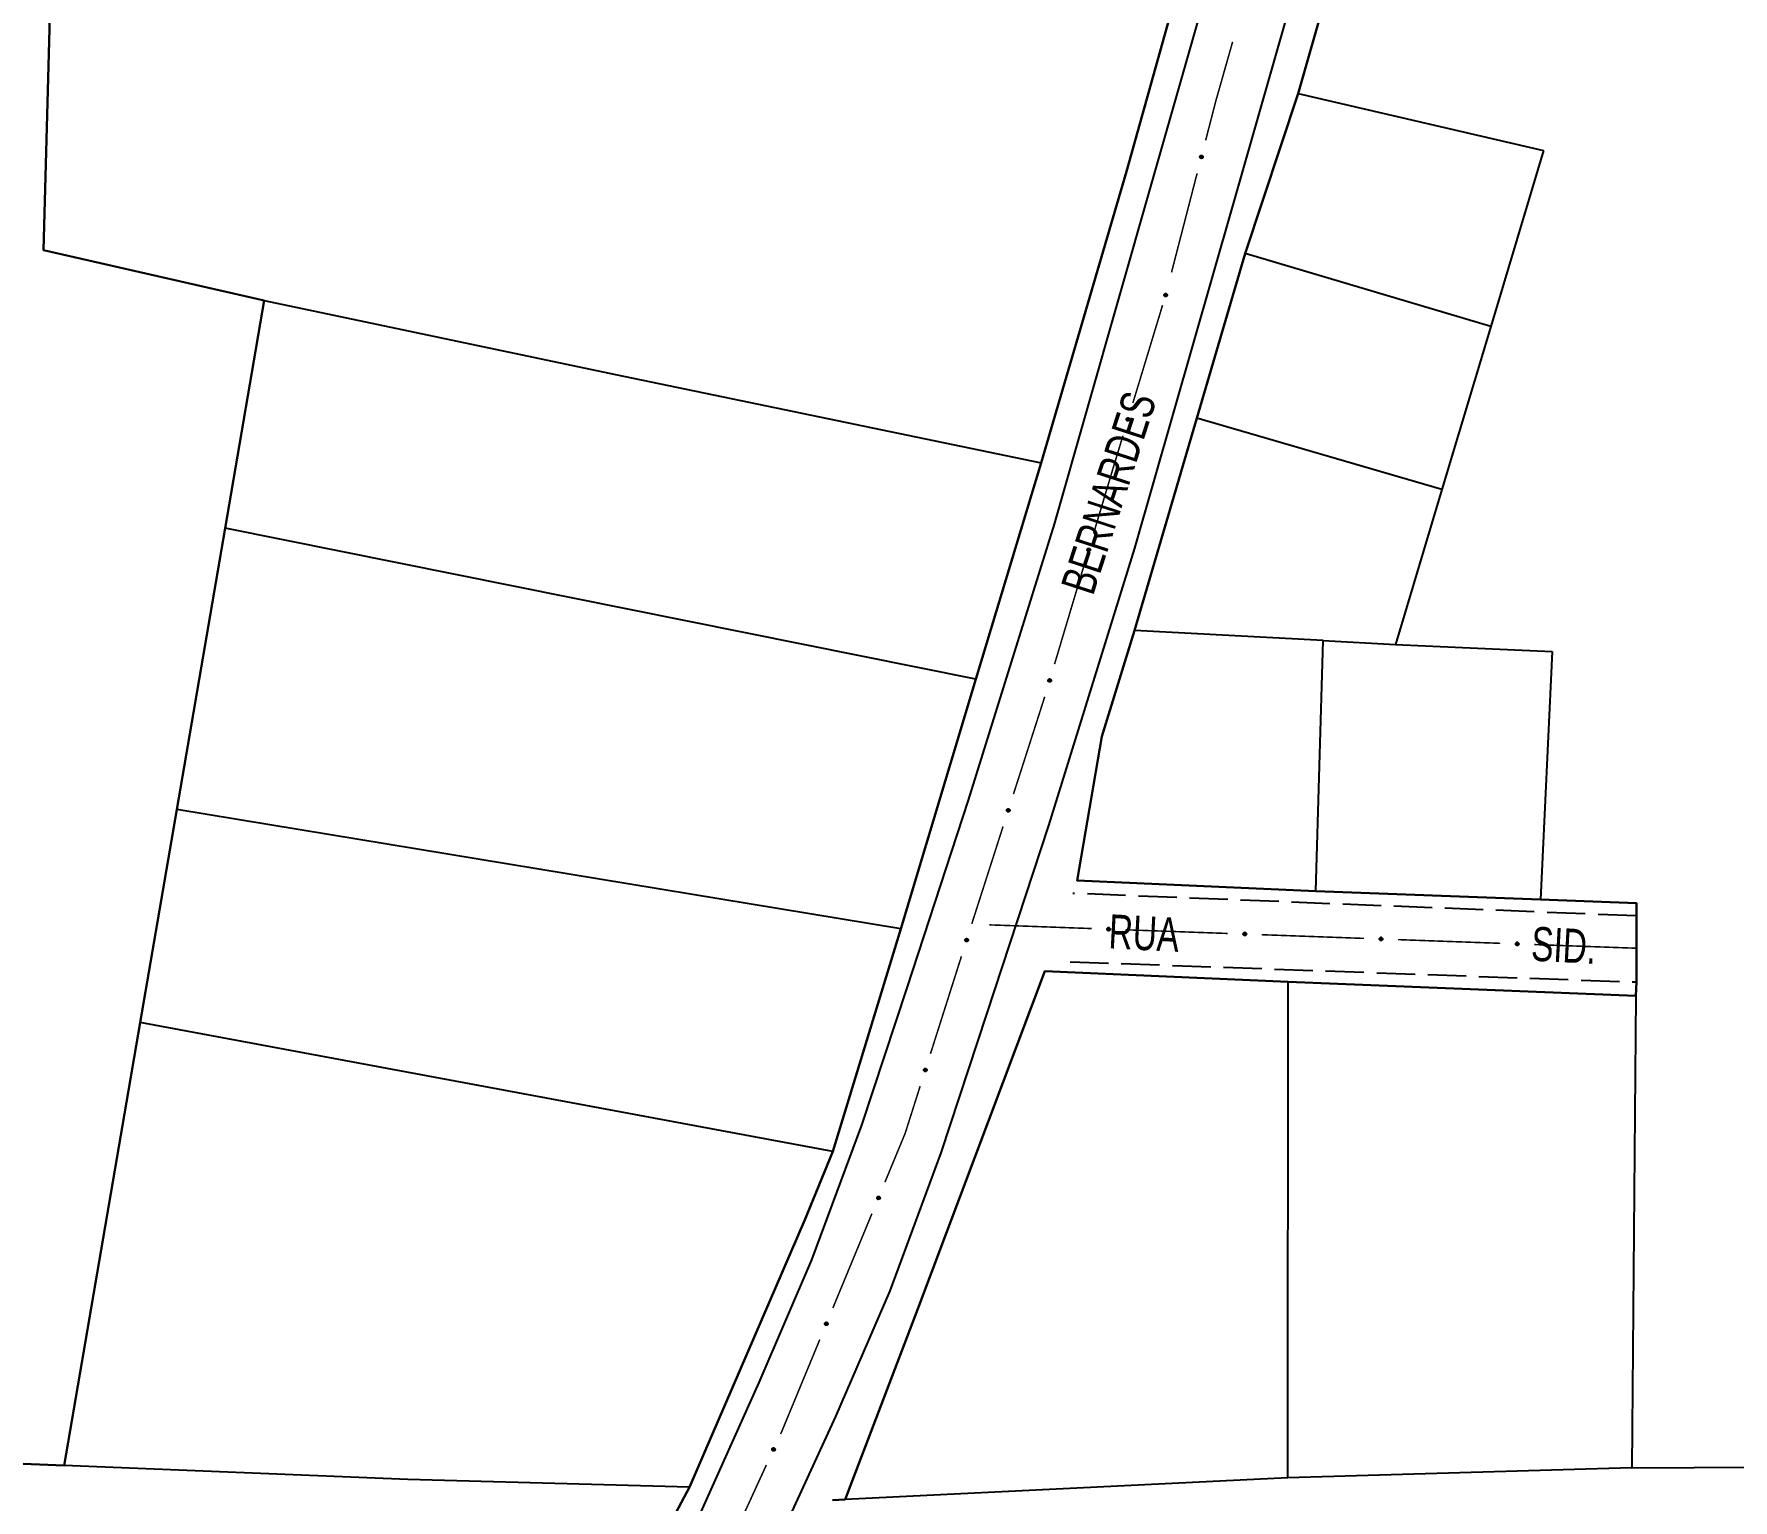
# Model space of a CAD drawing. Extents: x 200604 to 201918, y 4843538 to 4845237.
# Drawn here: x 200825.1 to 201024.6, y 4844223.9 to 4844396 of the extents above; entities that cross this region are included whole.
import ezdxf

# ---------------------------------------------------------------- set-up
doc = ezdxf.new("R2010")
doc.units = 0
doc.header["$LTSCALE"] = 1.5
doc.header["$MEASUREMENT"] = 0
doc.linetypes.add('TRACO_11', pattern=[8, 3, -1, 3, -1])
for name, color, linetype in [('CD_MALHA_LOTES', 7, 'CONTINUOUS'), ('RU-QUADRA', 210, 'CONTINUOUS'), ('SV-EIXO-ROD-ESTR', 7, 'CONTINUOUS'), ('SV-EIXO-RUA-PAV', 20, 'CONTINUOUS'), ('SV-ROD-ESTADUAIS', 20, 'CONTINUOUS'), ('SV-RUA-PAVIM', 7, 'CONTINUOUS'), ('SV-TXT-ROD-EST', 7, 'CONTINUOUS'), ('SV-TXT-RUA-PAV', 7, 'CONTINUOUS')]:
    doc.layers.add(name, color=color, linetype=linetype)
doc.styles.add('ARIAL', font='ARIAL.SHX')

msp = doc.modelspace()

# ---------------------------------------------------------------- linework, layer by layer
at = {"layer": 'CD_MALHA_LOTES', "linetype": 'Continuous', "flags": 128}
for points in [[(200928.25, 4844641.12), (200965.93, 4844504.84), (200968.93, 4844486.81), (200970.29, 4844473.27), (200970.29, 4844459.06), (200970.29, 4844448.9), (200968.93, 4844439.43), (200966.23, 4844425.89), (200953.37, 4844379.86), (200943.34, 4844345.65)], [(200973.52, 4844389), (200982.98, 4844422.17), (200985.54, 4844433.95), (200986.56, 4844450.86), (200988.1, 4844461.62), (200988.19, 4844469.75), (200988.1, 4844472.89), (200986.56, 4844484.16), (200985.54, 4844491.33), (200982.79, 4844503.7), (200982.47, 4844504.84), (200966.55, 4844561.021025)], [(200826.23, 4844370.61), (200829.86, 4844504.84)], [(200967.29, 4844370.21), (200973.52, 4844389)], [(200973.52, 4844389), (201002.31, 4844382.3)], [(201002.31, 4844382.3), (200996.12, 4844361.66)], [(200852.15, 4844364.7), (200826.23, 4844370.61)], [(200961.62, 4844350.91), (200967.29, 4844370.21)], [(200996.12, 4844361.66), (200967.29, 4844370.21)], [(200847.56, 4844337.99), (200852.15, 4844364.7)], [(200852.15, 4844364.7), (200893.39, 4844356.02), (200943.34, 4844345.65)], [(200996.12, 4844361.66), (200990.38, 4844342.51)], [(200954.31, 4844325.98), (200961.62, 4844350.91)], [(200990.38, 4844342.51), (200961.62, 4844350.91)], [(200943.34, 4844345.65), (200935.68, 4844320.24)], [(200990.38, 4844342.51), (200984.93, 4844324.32)], [(200841.9, 4844304.97), (200847.56, 4844337.99)], [(200935.68, 4844320.24), (200847.56, 4844337.99)], [(200947.56, 4844296.64), (200950.46, 4844313.54), (200954.31, 4844325.98)], [(200976.46, 4844324.78), (200954.31, 4844325.98)], [(200975.61, 4844295.38), (200976.46, 4844324.78)], [(200976.46, 4844324.78), (200984.93, 4844324.32)], [(200984.93, 4844324.32), (201003.35, 4844323.51)], [(201003.35, 4844323.51), (201001.96, 4844294.39)], [(200935.68, 4844320.24), (200926.86, 4844290.96)], [(200837.6, 4844279.94), (200841.9, 4844304.97)], [(200926.86, 4844290.96), (200841.9, 4844304.97)], [(200975.61, 4844295.38), (200947.56, 4844296.64)], [(201001.96, 4844294.39), (200975.61, 4844295.38)], [(201013.14, 4844283.09), (201013.22, 4844284.71), (201013.22, 4844292.46), (201013.25, 4844293.98), (201001.96, 4844294.39)], [(200926.86, 4844290.96), (200918.88, 4844264.82)], [(200928.88, 4844246.33), (200943.77, 4844285.99)], [(200943.77, 4844285.99), (200972.36, 4844284.71)], [(200972.3, 4844226.49), (200972.36, 4844284.71)], [(200972.36, 4844284.71), (201013.14, 4844283.09)], [(201013.14, 4844283.09), (201012.67, 4844227.69)], [(200828.68, 4844227.95), (200837.6, 4844279.94)], [(200918.88, 4844264.82), (200837.6, 4844279.94)], [(200918.88, 4844264.82), (200915.62, 4844256.8), (200902.06, 4844225.42)], [(200920.36, 4844223.94), (200928.88, 4844246.33)], [(200746.5, 4844231.29), (200828.68, 4844227.95)], [(200902.06, 4844225.42), (200869, 4844226.3), (200828.68, 4844227.95)], [(201012.67, 4844227.69), (200972.3, 4844226.49)], [(201012.67, 4844227.69), (201159.23, 4844228.47)], [(200902.06, 4844225.42), (200885.12, 4844193.6), (200869.05, 4844160.66), (200856.19, 4844130.12), (200844.13, 4844101.99), (200837.7, 4844081.9), (200834.49, 4844062.61), (200832.08, 4844031.27), (200828.86, 4843986.27), (200829.57, 4843959.88)], [(200972.3, 4844226.49), (200920.36, 4844223.94)], [(200918.84, 4844223.87), (200920.36, 4844223.94)]]:
    msp.add_lwpolyline(points, dxfattribs=at)
at = {"layer": 'RU-QUADRA', "linetype": 'Continuous'}
msp.add_lwpolyline([(200784.63, 4844838.76), (200785.75, 4844819.49), (200792.39, 4844709.92), (200796.1, 4844648.8), (200798.72, 4844602.1), (200800.14, 4844581.72), (200831.97, 4844582.77), (200829.86, 4844504.84), (200826.23, 4844370.61), (200852.15, 4844364.7), (200847.56, 4844337.99), (200841.9, 4844304.97), (200837.6, 4844279.94), (200828.68, 4844227.95), (200746.5, 4844231.29), (200746.62, 4844224.61), (200749.66, 4844211.96)], dxfattribs=at)
at = {"layer": 'RU-QUADRA', "linetype": 'Continuous', "flags": 128}
for points in [[(200829.57, 4843959.88), (200828.86, 4843986.27), (200832.08, 4844031.27), (200834.49, 4844062.61), (200837.7, 4844081.9), (200844.13, 4844101.99), (200856.19, 4844130.12), (200869.05, 4844160.66), (200885.12, 4844193.6), (200902.06, 4844225.42), (200915.62, 4844256.8), (200918.88, 4844264.82), (200926.86, 4844290.96), (200935.68, 4844320.24), (200943.34, 4844345.65), (200953.37, 4844379.86), (200966.23, 4844425.89), (200968.93, 4844439.43), (200970.29, 4844448.9), (200970.29, 4844459.06), (200970.29, 4844473.27), (200968.93, 4844486.81), (200965.93, 4844504.84), (200928.25, 4844641.12)], [(200982.98, 4844422.17), (200973.52, 4844389), (200967.29, 4844370.21), (200961.62, 4844350.91), (200954.31, 4844325.98), (200950.46, 4844313.54), (200947.56, 4844296.64), (200975.61, 4844295.38), (201001.96, 4844294.39), (201013.25, 4844293.98), (201013.22, 4844292.46), (201013.22, 4844284.71), (201013.14, 4844283.09), (200972.36, 4844284.71), (200943.77, 4844285.99), (200928.88, 4844246.33), (200920.36, 4844223.94), (200918.84, 4844223.87)]]:
    msp.add_lwpolyline(points, dxfattribs=at)
at = {"layer": 'SV-EIXO-ROD-ESTR', "const_width": 0.18}
for points in [[(200965.825026, 4844395.073833), (200963.91253, 4844388.34016)], [(200963.91253, 4844388.34016), (200963.85, 4844388.12)], [(200963.85, 4844388.12), (200962.655652, 4844383.500775)], [(200961.654341, 4844379.62813), (200958.650406, 4844368.010197)], [(200957.599244, 4844364.151557), (200954.11365, 4844352.668934)], [(200952.951785, 4844348.841393), (200952.080387, 4844345.970737)], [(200951.81, 4844345.08), (200949.499599, 4844337.348707)], [(200952.080387, 4844345.970737), (200951.81, 4844345.08)], [(200948.354295, 4844333.516178), (200944.918383, 4844322.018591)], [(200943.768508, 4844318.187479), (200940.097898, 4844306.762654)], [(200938.874362, 4844302.954379), (200935.203752, 4844291.529554)], [(200933.990837, 4844287.717884), (200930.354137, 4844276.28222)], [(200929.141903, 4844272.470332), (200927.626611, 4844267.705472)], [(200927.38, 4844266.93), (200925.014046, 4844261.214052)], [(200927.626611, 4844267.705472), (200927.38, 4844266.93)], [(200923.484234, 4844257.518152), (200918.894797, 4844246.430453)], [(200917.364984, 4844242.734554), (200913.158, 4844232.57083)], [(200912.93, 4844232.02), (200912.761686, 4844231.652899)], [(200913.158, 4844232.57083), (200912.93, 4844232.02)], [(200911.094582, 4844228.016862), (200906.093271, 4844217.108751)]]:
    msp.add_lwpolyline(points, dxfattribs=at)
at = {"layer": 'SV-EIXO-ROD-ESTR'}
for points in [[(200962.29754, 4844381.676002), (200962.322959, 4844381.634219), (200962.336262, 4844381.59311), (200962.337489, 4844381.555629), (200962.329937, 4844381.522226), (200962.318362, 4844381.488923), (200962.299284, 4844381.457922), (200962.270488, 4844381.428204), (200962.228752, 4844381.402411), (200962.185744, 4844381.391551), (200962.149063, 4844381.388383), (200962.113779, 4844381.394252), (200962.081615, 4844381.406039), (200962.050068, 4844381.426921), (200962.020237, 4844381.456397), (200961.995316, 4844381.498991), (200961.982551, 4844381.539383), (200961.982317, 4844381.575667), (200961.988442, 4844381.611102), (200962.000667, 4844381.644959), (200962.019569, 4844381.675283), (200962.049301, 4844381.705265), (200962.091668, 4844381.729305), (200962.131808, 4844381.742496), (200962.168079, 4844381.74324), (200962.20283, 4844381.736425), (200962.236373, 4844381.725221), (200962.268335, 4844381.707341), (200962.29754, 4844381.676002)], [(200958.107069, 4844365.445511), (200958.130725, 4844365.402704), (200958.142302, 4844365.361077), (200958.141966, 4844365.323578), (200958.133028, 4844365.290518), (200958.120075, 4844365.257727), (200958.099721, 4844365.227548), (200958.069711, 4844365.199056), (200958.026937, 4844365.175025), (200957.983514, 4844365.165967), (200957.946732, 4844365.16433), (200957.911724, 4844365.171665), (200957.880079, 4844365.184783), (200957.84943, 4844365.206961), (200957.820854, 4844365.237655), (200957.79773, 4844365.281252), (200957.786659, 4844365.32214), (200957.787937, 4844365.358402), (200957.795534, 4844365.393551), (200957.80916, 4844365.42687), (200957.82931, 4844365.456379), (200957.860266, 4844365.485096), (200957.903598, 4844365.507349), (200957.944253, 4844365.518856), (200957.980524, 4844365.518087), (200958.01496, 4844365.509829), (200958.048007, 4844365.497237), (200958.079196, 4844365.47804), (200958.107069, 4844365.445511)], [(200953.679786, 4844350.860674), (200953.703442, 4844350.817867), (200953.71502, 4844350.77624), (200953.714683, 4844350.738741), (200953.705745, 4844350.705682), (200953.692792, 4844350.67289), (200953.672438, 4844350.642711), (200953.642429, 4844350.614219), (200953.599654, 4844350.590188), (200953.556231, 4844350.58113), (200953.51945, 4844350.579494), (200953.484441, 4844350.586829), (200953.452797, 4844350.599946), (200953.422147, 4844350.622125), (200953.393571, 4844350.652818), (200953.370447, 4844350.696415), (200953.359377, 4844350.737303), (200953.360655, 4844350.773565), (200953.368252, 4844350.808714), (200953.381877, 4844350.842033), (200953.402027, 4844350.871542), (200953.432983, 4844350.900259), (200953.476315, 4844350.922512), (200953.516971, 4844350.934019), (200953.553241, 4844350.93325), (200953.587677, 4844350.924992), (200953.620724, 4844350.9124), (200953.651913, 4844350.893203), (200953.679786, 4844350.860674)], [(200949.073558, 4844335.538589), (200949.097399, 4844335.495885), (200949.109156, 4844335.454307), (200949.108982, 4844335.416807), (200949.100187, 4844335.38371), (200949.087376, 4844335.350863), (200949.067153, 4844335.320596), (200949.037266, 4844335.291975), (200948.994596, 4844335.267759), (200948.951213, 4844335.258513), (200948.914439, 4844335.256717), (200948.879399, 4844335.263901), (200948.847698, 4844335.276881), (200948.816953, 4844335.298927), (200948.788244, 4844335.329497), (200948.764932, 4844335.372993), (200948.753685, 4844335.413834), (200948.754806, 4844335.450101), (200948.762251, 4844335.485282), (200948.775732, 4844335.51866), (200948.795755, 4844335.548256), (200948.826586, 4844335.577106), (200948.869822, 4844335.599546), (200948.910427, 4844335.611229), (200948.9467, 4844335.610617), (200948.981171, 4844335.602508), (200949.014273, 4844335.590059), (200949.045544, 4844335.570997), (200949.073558, 4844335.538589)], [(200944.492342, 4844320.208473), (200944.516183, 4844320.165768), (200944.527941, 4844320.124191), (200944.527766, 4844320.086691), (200944.518971, 4844320.053594), (200944.50616, 4844320.020747), (200944.485937, 4844319.99048), (200944.456051, 4844319.961859), (200944.41338, 4844319.937642), (200944.369997, 4844319.928397), (200944.333223, 4844319.926601), (200944.298183, 4844319.933785), (200944.266482, 4844319.946765), (200944.235737, 4844319.968811), (200944.207028, 4844319.999381), (200944.183716, 4844320.042877), (200944.172469, 4844320.083717), (200944.17359, 4844320.119985), (200944.181035, 4844320.155166), (200944.194517, 4844320.188543), (200944.214539, 4844320.21814), (200944.24537, 4844320.24699), (200944.288606, 4844320.26943), (200944.329211, 4844320.281113), (200944.365484, 4844320.280501), (200944.399956, 4844320.272391), (200944.433057, 4844320.259942), (200944.464328, 4844320.24088), (200944.492342, 4844320.208473)], [(200939.634884, 4844304.961639), (200939.657845, 4844304.918455), (200939.668749, 4844304.876646), (200939.667807, 4844304.839157), (200939.658336, 4844304.806247), (200939.644855, 4844304.773669), (200939.624016, 4844304.743823), (200939.59355, 4844304.715819), (200939.550393, 4844304.692482), (200939.506829, 4844304.684127), (200939.470027, 4844304.683084), (200939.435141, 4844304.690984), (200939.403713, 4844304.704611), (200939.373426, 4844304.727282), (200939.345349, 4844304.758433), (200939.322932, 4844304.802397), (200939.312523, 4844304.843459), (200939.314387, 4844304.879696), (200939.322551, 4844304.914717), (200939.336713, 4844304.947812), (200939.357337, 4844304.976992), (200939.388752, 4844305.005204), (200939.432438, 4844305.026755), (200939.473274, 4844305.037604), (200939.509527, 4844305.036249), (200939.543825, 4844305.027436), (200939.576665, 4844305.014311), (200939.60754, 4844304.994613), (200939.634884, 4844304.961639)], [(200934.745401, 4844289.727391), (200934.768491, 4844289.684276), (200934.779518, 4844289.642499), (200934.778687, 4844289.605008), (200934.769314, 4844289.572069), (200934.75593, 4844289.539452), (200934.73518, 4844289.509544), (200934.704797, 4844289.48145), (200934.66171, 4844289.457985), (200934.618171, 4844289.4495), (200934.581371, 4844289.448349), (200934.546462, 4844289.456145), (200934.514994, 4844289.469678), (200934.484639, 4844289.492259), (200934.45647, 4844289.523327), (200934.433923, 4844289.567225), (200934.423393, 4844289.608255), (200934.425149, 4844289.644498), (200934.433209, 4844289.679543), (200934.447272, 4844289.712679), (200934.46781, 4844289.74192), (200934.499142, 4844289.770226), (200934.542763, 4844289.791906), (200934.583567, 4844289.802876), (200934.619824, 4844289.801629), (200934.654148, 4844289.792917), (200934.687027, 4844289.779891), (200934.717959, 4844289.760284), (200934.745401, 4844289.727391)], [(200929.896467, 4844274.479839), (200929.919556, 4844274.436724), (200929.930584, 4844274.394947), (200929.929753, 4844274.357456), (200929.92038, 4844274.324517), (200929.906996, 4844274.2919), (200929.886246, 4844274.261992), (200929.855863, 4844274.233898), (200929.812775, 4844274.210433), (200929.769237, 4844274.201949), (200929.732437, 4844274.200797), (200929.697528, 4844274.208593), (200929.666059, 4844274.222126), (200929.635705, 4844274.244707), (200929.607536, 4844274.275775), (200929.584989, 4844274.319673), (200929.574459, 4844274.360704), (200929.576215, 4844274.396946), (200929.584275, 4844274.431991), (200929.598338, 4844274.465128), (200929.618876, 4844274.494369), (200929.650208, 4844274.522674), (200929.693829, 4844274.544354), (200929.734633, 4844274.555324), (200929.77089, 4844274.554077), (200929.805214, 4844274.545366), (200929.838092, 4844274.532339), (200929.869025, 4844274.512732), (200929.896467, 4844274.479839)], [(200924.405803, 4844259.456759), (200924.425169, 4844259.411848), (200924.432629, 4844259.369289), (200924.428635, 4844259.332002), (200924.416514, 4844259.299973), (200924.400422, 4844259.268602), (200924.377221, 4844259.240553), (200924.344574, 4844259.215125), (200924.299659, 4844259.195382), (200924.255559, 4844259.190605), (200924.218794, 4844259.192565), (200924.184668, 4844259.203282), (200924.154455, 4844259.219424), (200924.126116, 4844259.244488), (200924.100671, 4844259.277824), (200924.081912, 4844259.323468), (200924.074884, 4844259.365242), (200924.079694, 4844259.401206), (200924.090685, 4844259.435446), (200924.107496, 4844259.467276), (200924.13043, 4844259.494679), (200924.16404, 4844259.520237), (200924.209337, 4844259.538156), (200924.250921, 4844259.545641), (200924.286944, 4844259.541337), (200924.320409, 4844259.529757), (200924.35207, 4844259.514001), (200924.381237, 4844259.491852), (200924.405803, 4844259.456759)], [(200918.286553, 4844244.67316), (200918.305919, 4844244.628249), (200918.31338, 4844244.58569), (200918.309385, 4844244.548403), (200918.297264, 4844244.516374), (200918.281173, 4844244.485003), (200918.257972, 4844244.456954), (200918.225325, 4844244.431527), (200918.180409, 4844244.411784), (200918.13631, 4844244.407007), (200918.099544, 4844244.408967), (200918.065418, 4844244.419683), (200918.035205, 4844244.435826), (200918.006866, 4844244.460889), (200917.981421, 4844244.494225), (200917.962662, 4844244.53987), (200917.955634, 4844244.581644), (200917.960445, 4844244.617608), (200917.971435, 4844244.651848), (200917.988247, 4844244.683678), (200918.011181, 4844244.71108), (200918.044791, 4844244.736639), (200918.090087, 4844244.754557), (200918.131672, 4844244.762042), (200918.167694, 4844244.757738), (200918.20116, 4844244.746159), (200918.232821, 4844244.730402), (200918.261987, 4844244.708253), (200918.286553, 4844244.67316)], [(200912.088081, 4844229.919608), (200912.105752, 4844229.874004), (200912.111614, 4844229.831195), (200912.106226, 4844229.794084), (200912.092915, 4844229.762531), (200912.07566, 4844229.731785), (200912.051425, 4844229.704624), (200912.017849, 4844229.680437), (200911.972226, 4844229.662389), (200911.927979, 4844229.659266), (200911.891312, 4844229.662601), (200911.857612, 4844229.674588), (200911.828024, 4844229.69185), (200911.800643, 4844229.717957), (200911.776464, 4844229.752222), (200911.759427, 4844229.798537), (200911.753968, 4844229.840544), (200911.760121, 4844229.876304), (200911.772386, 4844229.910108), (200911.790378, 4844229.941286), (200911.814321, 4844229.967811), (200911.848864, 4844229.992093), (200911.8948, 4844230.008303), (200911.936635, 4844230.014226), (200911.972471, 4844230.008577), (200912.00548, 4844229.995753), (200912.036529, 4844229.978822), (200912.064846, 4844229.955597), (200912.088081, 4844229.919608)]]:
    msp.add_lwpolyline(points, close=True, dxfattribs=at)
for points in [[(200962.000667, 4844381.644959), (200961.982551, 4844381.539383)], [(200962.009647, 4844381.65576), (200961.990066, 4844381.525521)], [(200962.019569, 4844381.675283), (200961.995316, 4844381.498991)], [(200962.03536, 4844381.684347), (200962.009269, 4844381.485321)], [(200962.049301, 4844381.705265), (200962.020237, 4844381.456397)], [(200962.071005, 4844381.713184), (200962.03542, 4844381.444734)], [(200962.091668, 4844381.729305), (200962.050068, 4844381.426921)], [(200962.110225, 4844381.73405), (200962.06601, 4844381.421321)], [(200962.131808, 4844381.742496), (200962.081615, 4844381.406039)], [(200962.14833, 4844381.739701), (200962.097967, 4844381.403193)], [(200962.168079, 4844381.74324), (200962.113779, 4844381.394252)], [(200962.184386, 4844381.737425), (200962.129331, 4844381.393674)], [(200962.20283, 4844381.736425), (200962.149063, 4844381.388383)], [(200962.219714, 4844381.726882), (200962.170375, 4844381.394337)], [(200962.236373, 4844381.725221), (200962.185744, 4844381.391551)], [(200962.251033, 4844381.711737), (200962.208822, 4844381.401309)], [(200962.268335, 4844381.707341), (200962.228752, 4844381.402411)], [(200962.280986, 4844381.691308), (200962.248681, 4844381.419191)], [(200962.29754, 4844381.676002), (200962.270488, 4844381.428204)], [(200962.310461, 4844381.65268), (200962.286329, 4844381.450329)], [(200962.322959, 4844381.634219), (200962.299284, 4844381.457922)], [(200962.330644, 4844381.610817), (200962.310084, 4844381.48224)], [(200962.336262, 4844381.59311), (200962.318362, 4844381.488923)], [(200957.80916, 4844365.42687), (200957.786659, 4844365.32214)], [(200957.818582, 4844365.437287), (200957.79359, 4844365.307977)], [(200957.82931, 4844365.456379), (200957.79773, 4844365.281252)], [(200957.845465, 4844365.464777), (200957.811101, 4844365.267012)], [(200957.860266, 4844365.485096), (200957.820854, 4844365.237655)], [(200957.88228, 4844365.492104), (200957.835536, 4844365.22537)], [(200957.903598, 4844365.507349), (200957.84943, 4844365.206961)], [(200957.922337, 4844365.511316), (200957.865125, 4844365.200702)], [(200957.944253, 4844365.518856), (200957.880079, 4844365.184783)], [(200957.960644, 4844365.515374), (200957.896298, 4844365.181258)], [(200957.980524, 4844365.518087), (200957.911724, 4844365.171665)], [(200957.996574, 4844365.511597), (200957.927238, 4844365.170439)], [(200958.01496, 4844365.509829), (200957.946732, 4844365.16433)], [(200958.031431, 4844365.49959), (200957.968274, 4844365.169391)], [(200958.048007, 4844365.497237), (200957.983514, 4844365.165967)], [(200958.062092, 4844365.483153), (200958.006978, 4844365.174754)], [(200958.079196, 4844365.47804), (200958.026937, 4844365.175025)], [(200958.091167, 4844365.461493), (200958.047548, 4844365.190959)], [(200958.107069, 4844365.445511), (200958.069711, 4844365.199056)], [(200958.119007, 4844365.42167), (200958.086461, 4844365.220501)], [(200958.130725, 4844365.402704), (200958.099721, 4844365.227548)], [(200958.137427, 4844365.379003), (200958.111525, 4844365.251395)], [(200958.142302, 4844365.361077), (200958.120075, 4844365.257727)], [(200953.381877, 4844350.842033), (200953.359377, 4844350.737303)], [(200953.3913, 4844350.85245), (200953.366307, 4844350.72314)], [(200953.402027, 4844350.871542), (200953.370447, 4844350.696415)], [(200953.418183, 4844350.87994), (200953.383818, 4844350.682175)], [(200953.432983, 4844350.900259), (200953.393571, 4844350.652818)], [(200953.454998, 4844350.907267), (200953.408254, 4844350.640533)], [(200953.476315, 4844350.922512), (200953.422147, 4844350.622125)], [(200953.495054, 4844350.92648), (200953.437842, 4844350.615866)], [(200953.516971, 4844350.934019), (200953.452797, 4844350.599946)], [(200953.533362, 4844350.930537), (200953.469016, 4844350.596421)], [(200953.553241, 4844350.93325), (200953.484441, 4844350.586829)], [(200953.569291, 4844350.926761), (200953.499956, 4844350.585603)], [(200953.587677, 4844350.924992), (200953.51945, 4844350.579494)], [(200953.604149, 4844350.914754), (200953.540992, 4844350.584554)], [(200953.620724, 4844350.9124), (200953.556231, 4844350.58113)], [(200953.634809, 4844350.898316), (200953.579696, 4844350.589917)], [(200953.651913, 4844350.893203), (200953.599654, 4844350.590188)], [(200953.663885, 4844350.876656), (200953.620265, 4844350.606122)], [(200953.679786, 4844350.860674), (200953.642429, 4844350.614219)], [(200953.691724, 4844350.836834), (200953.659179, 4844350.635664)], [(200953.703442, 4844350.817867), (200953.672438, 4844350.642711)], [(200953.710144, 4844350.794166), (200953.684243, 4844350.666558)], [(200953.71502, 4844350.77624), (200953.692792, 4844350.67289)], [(200948.775732, 4844335.51866), (200948.753685, 4844335.413834)], [(200948.78511, 4844335.529117), (200948.760677, 4844335.399701)], [(200948.795755, 4844335.548256), (200948.764932, 4844335.372993)], [(200948.811873, 4844335.556723), (200948.778365, 4844335.358811)], [(200948.826586, 4844335.577106), (200948.788244, 4844335.329497)], [(200948.84857, 4844335.584209), (200948.80298, 4844335.317276)], [(200948.869822, 4844335.599546), (200948.816953, 4844335.298927)], [(200948.888543, 4844335.603595), (200948.832675, 4844335.292736)], [(200948.910427, 4844335.611229), (200948.847698, 4844335.276881)], [(200948.926833, 4844335.607818), (200948.863932, 4844335.273426)], [(200948.9467, 4844335.610617), (200948.879399, 4844335.263901)], [(200948.962779, 4844335.604197), (200948.894919, 4844335.262742)], [(200948.981171, 4844335.602508), (200948.914439, 4844335.256717)], [(200948.997687, 4844335.59234), (200948.935959, 4844335.261871)], [(200949.014273, 4844335.590059), (200948.951213, 4844335.258513)], [(200949.028419, 4844335.576036), (200948.974639, 4844335.267402)], [(200949.045544, 4844335.570997), (200948.994596, 4844335.267759)], [(200949.057587, 4844335.554502), (200949.015138, 4844335.283782)], [(200949.073558, 4844335.538589), (200949.037266, 4844335.291975)], [(200949.085599, 4844335.5148), (200949.053923, 4844335.313492)], [(200949.097399, 4844335.495885), (200949.067153, 4844335.320596)], [(200949.104203, 4844335.472212), (200949.078854, 4844335.344494)], [(200949.109156, 4844335.454307), (200949.087376, 4844335.350863)], [(200944.194517, 4844320.188543), (200944.172469, 4844320.083717)], [(200944.203894, 4844320.199001), (200944.179461, 4844320.069585)], [(200944.214539, 4844320.21814), (200944.183716, 4844320.042877)], [(200944.230658, 4844320.226607), (200944.197149, 4844320.028695)], [(200944.24537, 4844320.24699), (200944.207028, 4844319.999381)], [(200944.267354, 4844320.254093), (200944.221764, 4844319.98716)], [(200944.288606, 4844320.26943), (200944.235737, 4844319.968811)], [(200944.307327, 4844320.273479), (200944.251459, 4844319.96262)], [(200944.329211, 4844320.281113), (200944.266482, 4844319.946765)], [(200944.345617, 4844320.277702), (200944.282716, 4844319.94331)], [(200944.365484, 4844320.280501), (200944.298183, 4844319.933785)], [(200944.381563, 4844320.274081), (200944.313703, 4844319.932626)], [(200944.399956, 4844320.272391), (200944.333223, 4844319.926601)], [(200944.416472, 4844320.262224), (200944.354743, 4844319.931755)], [(200944.433057, 4844320.259942), (200944.369997, 4844319.928397)], [(200944.447203, 4844320.24592), (200944.393423, 4844319.937285)], [(200944.464328, 4844320.24088), (200944.41338, 4844319.937642)], [(200944.476372, 4844320.224386), (200944.433922, 4844319.953666)], [(200944.492342, 4844320.208473), (200944.456051, 4844319.961859)], [(200944.504383, 4844320.184684), (200944.472708, 4844319.983376)], [(200944.516183, 4844320.165768), (200944.485937, 4844319.99048)], [(200944.522988, 4844320.142096), (200944.497638, 4844320.014378)], [(200944.527941, 4844320.124191), (200944.50616, 4844320.020747)], [(200939.336713, 4844304.947812), (200939.312523, 4844304.843459)], [(200939.346302, 4844304.958075), (200939.319224, 4844304.829186)], [(200939.357337, 4844304.976992), (200939.322932, 4844304.802397)], [(200939.373625, 4844304.985127), (200939.336071, 4844304.787943)], [(200939.388752, 4844305.005204), (200939.345349, 4844304.758433)], [(200939.410877, 4844305.011856), (200939.359831, 4844304.745912)], [(200939.432438, 4844305.026755), (200939.373426, 4844304.727282)], [(200939.451239, 4844305.030419), (200939.389017, 4844304.72077)], [(200939.473274, 4844305.037604), (200939.403713, 4844304.704611)], [(200939.489607, 4844305.033858), (200939.419872, 4844304.700824)], [(200939.509527, 4844305.036249), (200939.435141, 4844304.690984)], [(200939.525471, 4844305.029501), (200939.450634, 4844304.689508)], [(200939.543825, 4844305.027436), (200939.470027, 4844304.683084)], [(200939.56013, 4844305.016933), (200939.491647, 4844304.687796)], [(200939.576665, 4844305.014311), (200939.506829, 4844304.684127)], [(200939.590521, 4844305.000002), (200939.530433, 4844304.692534)], [(200939.60754, 4844304.994613), (200939.550393, 4844304.692482)], [(200939.619242, 4844304.977876), (200939.571259, 4844304.708081)], [(200939.634884, 4844304.961639), (200939.59355, 4844304.715819)], [(200939.646435, 4844304.937608), (200939.610644, 4844304.736991)], [(200939.657845, 4844304.918455), (200939.624016, 4844304.743823)], [(200939.664164, 4844304.894649), (200939.636204, 4844304.767476)], [(200939.668749, 4844304.876646), (200939.644855, 4844304.773669)], [(200934.447272, 4844289.712679), (200934.423393, 4844289.608255)], [(200934.456832, 4844289.722972), (200934.430136, 4844289.594002)], [(200934.46781, 4844289.74192), (200934.433923, 4844289.567225)], [(200934.484074, 4844289.750104), (200934.447105, 4844289.55281)], [(200934.499142, 4844289.770226), (200934.45647, 4844289.523327)], [(200934.521247, 4844289.776943), (200934.47099, 4844289.510849)], [(200934.542763, 4844289.791906), (200934.484639, 4844289.492259)], [(200934.561553, 4844289.795626), (200934.50025, 4844289.485794)], [(200934.583567, 4844289.802876), (200934.514994, 4844289.469678)], [(200934.599911, 4844289.799178), (200934.531165, 4844289.465939)], [(200934.619824, 4844289.801629), (200934.546462, 4844289.456145)], [(200934.635788, 4844289.794928), (200934.561959, 4844289.454714)], [(200934.654148, 4844289.792917), (200934.581371, 4844289.448349)], [(200934.670484, 4844289.782463), (200934.602978, 4844289.453125)], [(200934.687027, 4844289.779891), (200934.618171, 4844289.4495)], [(200934.700925, 4844289.765623), (200934.641749, 4844289.457977)], [(200934.717959, 4844289.760284), (200934.66171, 4844289.457985)], [(200934.729712, 4844289.743581), (200934.682529, 4844289.473646)], [(200934.745401, 4844289.727391), (200934.704797, 4844289.48145)], [(200934.757024, 4844289.703395), (200934.721829, 4844289.502672)], [(200934.768491, 4844289.684276), (200934.73518, 4844289.509544)], [(200934.77488, 4844289.660488), (200934.747298, 4844289.533233)], [(200934.779518, 4844289.642499), (200934.75593, 4844289.539452)], [(200929.598338, 4844274.465128), (200929.574459, 4844274.360704)], [(200929.607897, 4844274.47542), (200929.581202, 4844274.346451)], [(200929.618876, 4844274.494369), (200929.584989, 4844274.319673)], [(200929.63514, 4844274.502553), (200929.598171, 4844274.305258)], [(200929.650208, 4844274.522674), (200929.607536, 4844274.275775)], [(200929.672313, 4844274.529391), (200929.622056, 4844274.263297)], [(200929.693829, 4844274.544354), (200929.635705, 4844274.244707)], [(200929.712619, 4844274.548074), (200929.651316, 4844274.238242)], [(200929.734633, 4844274.555324), (200929.666059, 4844274.222126)], [(200929.750977, 4844274.551627), (200929.68223, 4844274.218388)], [(200929.77089, 4844274.554077), (200929.697528, 4844274.208593)], [(200929.786853, 4844274.547377), (200929.713025, 4844274.207163)], [(200929.805214, 4844274.545366), (200929.732437, 4844274.200797)], [(200929.821549, 4844274.534911), (200929.754044, 4844274.205573)], [(200929.838092, 4844274.532339), (200929.769237, 4844274.201949)], [(200929.851991, 4844274.518071), (200929.792815, 4844274.210425)], [(200929.869025, 4844274.512732), (200929.812775, 4844274.210433)], [(200929.880778, 4844274.496029), (200929.833595, 4844274.226094)], [(200929.896467, 4844274.479839), (200929.855863, 4844274.233898)], [(200929.90809, 4844274.455843), (200929.872894, 4844274.25512)], [(200929.919556, 4844274.436724), (200929.886246, 4844274.261992)], [(200929.925946, 4844274.412936), (200929.898363, 4844274.285681)], [(200929.930584, 4844274.394947), (200929.906996, 4844274.2919)], [(200924.107496, 4844259.467276), (200924.074884, 4844259.365242)], [(200924.117891, 4844259.476724), (200924.080399, 4844259.35047)], [(200924.13043, 4844259.494679), (200924.081912, 4844259.323468)], [(200924.147327, 4844259.50146), (200924.093829, 4844259.307992)], [(200924.16404, 4844259.520237), (200924.100671, 4844259.277824)], [(200924.186634, 4844259.525064), (200924.114085, 4844259.264164)], [(200924.209337, 4844259.538156), (200924.126116, 4844259.244488)], [(200924.228373, 4844259.540276), (200924.141125, 4844259.236727)], [(200924.250921, 4844259.545641), (200924.154455, 4844259.219424)], [(200924.266894, 4844259.540576), (200924.170252, 4844259.214333)], [(200924.286944, 4844259.541337), (200924.184668, 4844259.203282)], [(200924.302284, 4844259.533312), (200924.199989, 4844259.200548)], [(200924.320409, 4844259.529757), (200924.218794, 4844259.192565)], [(200924.335803, 4844259.517961), (200924.240727, 4844259.1955)], [(200924.35207, 4844259.514001), (200924.255559, 4844259.190605)], [(200924.364714, 4844259.49861), (200924.279769, 4844259.197061)], [(200924.381237, 4844259.491852), (200924.299659, 4844259.195382)], [(200924.391536, 4844259.474216), (200924.321726, 4844259.20923)], [(200924.405803, 4844259.456759), (200924.344574, 4844259.215125)], [(200924.415357, 4844259.431867), (200924.363337, 4844259.234833)], [(200924.425169, 4844259.411848), (200924.377221, 4844259.240553)], [(200924.429526, 4844259.387605), (200924.391296, 4844259.263134)], [(200924.432629, 4844259.369289), (200924.400422, 4844259.268602)], [(200918.090087, 4844244.754557), (200918.006866, 4844244.460889)], [(200918.109124, 4844244.756678), (200918.021875, 4844244.453129)], [(200918.131672, 4844244.762042), (200918.035205, 4844244.435826)], [(200918.147645, 4844244.756978), (200918.051003, 4844244.430735)], [(200918.167694, 4844244.757738), (200918.065418, 4844244.419683)], [(200918.183035, 4844244.749713), (200918.08074, 4844244.416949)], [(200917.988247, 4844244.683678), (200917.955634, 4844244.581644)], [(200917.998641, 4844244.693126), (200917.96115, 4844244.566872)], [(200918.011181, 4844244.71108), (200917.962662, 4844244.53987)], [(200918.028078, 4844244.717861), (200917.97458, 4844244.524393)], [(200918.044791, 4844244.736639), (200917.981421, 4844244.494225)], [(200918.067384, 4844244.741465), (200917.994835, 4844244.480566)], [(200918.20116, 4844244.746159), (200918.099544, 4844244.408967)], [(200918.216554, 4844244.734362), (200918.121477, 4844244.411901)], [(200918.232821, 4844244.730402), (200918.13631, 4844244.407007)], [(200918.245464, 4844244.715011), (200918.16052, 4844244.413462)], [(200918.261987, 4844244.708253), (200918.180409, 4844244.411784)], [(200918.272287, 4844244.690618), (200918.202477, 4844244.425631)], [(200918.286553, 4844244.67316), (200918.225325, 4844244.431527)], [(200918.296108, 4844244.648268), (200918.244087, 4844244.451235)], [(200918.305919, 4844244.628249), (200918.257972, 4844244.456954)], [(200918.310277, 4844244.604007), (200918.272046, 4844244.479535)], [(200918.31338, 4844244.58569), (200918.281173, 4844244.485003)], [(200911.790378, 4844229.941286), (200911.753968, 4844229.840544)], [(200911.801118, 4844229.950339), (200911.758927, 4844229.825577)], [(200911.814321, 4844229.967811), (200911.759427, 4844229.798537)], [(200911.83146, 4844229.973955), (200911.770757, 4844229.782625)], [(200911.848864, 4844229.992093), (200911.776464, 4844229.752222)], [(200911.871623, 4844229.99607), (200911.789357, 4844229.73807)], [(200911.8948, 4844230.008303), (200911.800643, 4844229.717957)], [(200911.913903, 4844230.00971), (200911.815351, 4844229.70964)], [(200911.936635, 4844230.014226), (200911.828024, 4844229.69185)], [(200911.952408, 4844230.008567), (200911.84362, 4844229.686171)], [(200911.972471, 4844230.008577), (200911.857612, 4844229.674588)], [(200911.987501, 4844229.999983), (200911.87282, 4844229.671282)], [(200912.00548, 4844229.995753), (200911.891312, 4844229.662601)], [(200912.020422, 4844229.983388), (200911.91334, 4844229.664712)], [(200912.036529, 4844229.978822), (200911.927979, 4844229.659266)], [(200912.048587, 4844229.962968), (200911.952414, 4844229.664811)], [(200912.064846, 4844229.955597), (200911.972226, 4844229.662389)], [(200912.074478, 4844229.937588), (200911.994797, 4844229.6754)], [(200912.088081, 4844229.919608), (200912.017849, 4844229.680437)], [(200912.096697, 4844229.894376), (200912.037337, 4844229.699428)], [(200912.105752, 4844229.874004), (200912.051425, 4844229.704624)], [(200912.109199, 4844229.849615), (200912.066336, 4844229.726662)], [(200912.111614, 4844229.831195), (200912.07566, 4844229.731785)]]:
    msp.add_lwpolyline(points, dxfattribs=at)
at = {"layer": 'SV-EIXO-RUA-PAV', "const_width": 0.18}
for points in [[(200949.261754, 4844290.98145), (200937.269583, 4844291.414847)], [(200965.251316, 4844290.403587), (200953.259145, 4844290.836984)], [(200981.240877, 4844289.825725), (200969.248706, 4844290.259122)], [(200997.230439, 4844289.247862), (200985.238267, 4844289.681259)], [(201013.22, 4844288.67), (201001.227829, 4844289.103397)]]:
    msp.add_lwpolyline(points, dxfattribs=at)
at = {"layer": 'SV-EIXO-RUA-PAV'}
for points in [[(200951.400061, 4844290.794019), (200951.364726, 4844290.760203), (200951.327443, 4844290.738365), (200951.291105, 4844290.729102), (200951.256859, 4844290.729289), (200951.221846, 4844290.733426), (200951.187465, 4844290.745386), (200951.152247, 4844290.767112), (200951.118076, 4844290.802319), (200951.098216, 4844290.841982), (200951.087228, 4844290.877122), (200951.085367, 4844290.912842), (200951.089956, 4844290.946789), (200951.10356, 4844290.98209), (200951.125925, 4844291.017566), (200951.162159, 4844291.051069), (200951.198857, 4844291.072227), (200951.23424, 4844291.080265), (200951.270163, 4844291.081908), (200951.305859, 4844291.077256), (200951.339539, 4844291.065322), (200951.375217, 4844291.042739), (200951.407811, 4844291.006538), (200951.429332, 4844290.970177), (200951.437864, 4844290.934916), (200951.438686, 4844290.899513), (200951.434963, 4844290.864344), (200951.42438, 4844290.829284), (200951.400061, 4844290.794019)], [(200967.389622, 4844290.216157), (200967.354288, 4844290.182341), (200967.317005, 4844290.160503), (200967.280666, 4844290.151239), (200967.246421, 4844290.151426), (200967.211407, 4844290.155564), (200967.177027, 4844290.167523), (200967.141808, 4844290.189249), (200967.107638, 4844290.224456), (200967.087777, 4844290.264119), (200967.076789, 4844290.299259), (200967.074928, 4844290.33498), (200967.079517, 4844290.368926), (200967.093121, 4844290.404228), (200967.115487, 4844290.439703), (200967.15172, 4844290.473206), (200967.188419, 4844290.494365), (200967.223802, 4844290.502402), (200967.259725, 4844290.504046), (200967.29542, 4844290.499394), (200967.329101, 4844290.487459), (200967.364779, 4844290.464876), (200967.397372, 4844290.428675), (200967.418893, 4844290.392314), (200967.427425, 4844290.357053), (200967.428247, 4844290.32165), (200967.424525, 4844290.286482), (200967.413941, 4844290.251421), (200967.389622, 4844290.216157)], [(200983.379183, 4844289.638294), (200983.343849, 4844289.604478), (200983.306566, 4844289.582641), (200983.270228, 4844289.573377), (200983.235982, 4844289.573564), (200983.200969, 4844289.577701), (200983.166588, 4844289.589661), (200983.13137, 4844289.611387), (200983.097199, 4844289.646594), (200983.077339, 4844289.686257), (200983.066351, 4844289.721397), (200983.06449, 4844289.757117), (200983.069079, 4844289.791064), (200983.082682, 4844289.826365), (200983.105048, 4844289.861841), (200983.141282, 4844289.895344), (200983.17798, 4844289.916502), (200983.213363, 4844289.92454), (200983.249286, 4844289.926183), (200983.284981, 4844289.921531), (200983.318662, 4844289.909597), (200983.35434, 4844289.887014), (200983.386934, 4844289.850813), (200983.408455, 4844289.814452), (200983.416987, 4844289.779191), (200983.417809, 4844289.743788), (200983.414086, 4844289.708619), (200983.403503, 4844289.673559), (200983.379183, 4844289.638294)], [(200999.368745, 4844289.060432), (200999.33341, 4844289.026616), (200999.296127, 4844289.004778), (200999.259789, 4844288.995514), (200999.225544, 4844288.995701), (200999.19053, 4844288.999839), (200999.15615, 4844289.011798), (200999.120931, 4844289.033524), (200999.086761, 4844289.068731), (200999.0669, 4844289.108395), (200999.055912, 4844289.143534), (200999.054051, 4844289.179255), (200999.05864, 4844289.213201), (200999.072244, 4844289.248503), (200999.09461, 4844289.283978), (200999.130843, 4844289.317482), (200999.167541, 4844289.33864), (200999.202925, 4844289.346677), (200999.238848, 4844289.348321), (200999.274543, 4844289.343669), (200999.308224, 4844289.331735), (200999.343901, 4844289.309151), (200999.376495, 4844289.27295), (200999.398016, 4844289.236589), (200999.406548, 4844289.201328), (200999.40737, 4844289.165926), (200999.403647, 4844289.130757), (200999.393064, 4844289.095696), (200999.368745, 4844289.060432)]]:
    msp.add_lwpolyline(points, close=True, dxfattribs=at)
for points in [[(200951.437864, 4844290.934916), (200951.085367, 4844290.912842)], [(200951.438686, 4844290.899513), (200951.087228, 4844290.877122)], [(200951.435694, 4844290.917739), (200951.088149, 4844290.89753)], [(200951.429332, 4844290.970177), (200951.089956, 4844290.946789)], [(200951.430157, 4844290.95344), (200951.090695, 4844290.930208)], [(200951.433, 4844290.880971), (200951.097629, 4844290.85759)], [(200951.434963, 4844290.864344), (200951.098216, 4844290.841982)], [(200951.416439, 4844290.989437), (200951.101522, 4844290.965317)], [(200951.407811, 4844291.006538), (200951.10356, 4844290.98209)], [(200951.42495, 4844290.847126), (200951.112711, 4844290.821544)], [(200951.387622, 4844291.023248), (200951.117803, 4844291.000229)], [(200951.42438, 4844290.829284), (200951.118076, 4844290.802319)], [(200951.375217, 4844291.042739), (200951.125925, 4844291.017566)], [(200951.411445, 4844290.813479), (200951.138752, 4844290.786468)], [(200951.351789, 4844291.051851), (200951.151812, 4844291.034501)], [(200951.400061, 4844290.794019), (200951.152247, 4844290.767112)], [(200951.339539, 4844291.065322), (200951.162159, 4844291.051069)], [(200951.380065, 4844290.776381), (200951.177262, 4844290.756402)], [(200951.318339, 4844291.070811), (200951.186937, 4844291.061905)], [(200951.364726, 4844290.760203), (200951.187465, 4844290.745386)], [(200951.305859, 4844291.077256), (200951.198857, 4844291.072227)], [(200951.343527, 4844290.747663), (200951.213538, 4844290.740072)], [(200951.327443, 4844290.738365), (200951.221846, 4844290.733426)], [(200967.427425, 4844290.357053), (200967.074928, 4844290.33498)], [(200967.428247, 4844290.32165), (200967.076789, 4844290.299259)], [(200967.425256, 4844290.339877), (200967.07771, 4844290.319667)], [(200967.418893, 4844290.392314), (200967.079517, 4844290.368926)], [(200967.419719, 4844290.375578), (200967.080257, 4844290.352345)], [(200967.422561, 4844290.303108), (200967.08719, 4844290.279728)], [(200967.424525, 4844290.286482), (200967.087777, 4844290.264119)], [(200967.406, 4844290.411574), (200967.091083, 4844290.387455)], [(200967.397372, 4844290.428675), (200967.093121, 4844290.404228)], [(200967.414511, 4844290.269264), (200967.102272, 4844290.243682)], [(200967.377183, 4844290.445386), (200967.107365, 4844290.422367)], [(200967.413941, 4844290.251421), (200967.107638, 4844290.224456)], [(200967.364779, 4844290.464876), (200967.115487, 4844290.439703)], [(200967.401006, 4844290.235616), (200967.128313, 4844290.208605)], [(200967.341351, 4844290.473989), (200967.141373, 4844290.456639)], [(200967.389622, 4844290.216157), (200967.141808, 4844290.189249)], [(200967.329101, 4844290.487459), (200967.15172, 4844290.473206)], [(200967.369627, 4844290.198519), (200967.166823, 4844290.17854)], [(200967.3079, 4844290.492948), (200967.176499, 4844290.484043)], [(200967.354288, 4844290.182341), (200967.177027, 4844290.167523)], [(200967.29542, 4844290.499394), (200967.188419, 4844290.494365)], [(200967.333088, 4844290.1698), (200967.203099, 4844290.162209)], [(200967.317005, 4844290.160503), (200967.211407, 4844290.155564)], [(200983.416987, 4844289.779191), (200983.06449, 4844289.757117)], [(200983.417809, 4844289.743788), (200983.066351, 4844289.721397)], [(200983.414817, 4844289.762014), (200983.067272, 4844289.741805)], [(200983.408455, 4844289.814452), (200983.069079, 4844289.791064)], [(200983.40928, 4844289.797715), (200983.069818, 4844289.774483)], [(200983.412123, 4844289.725246), (200983.076752, 4844289.701865)], [(200983.414086, 4844289.708619), (200983.077339, 4844289.686257)], [(200983.395562, 4844289.833712), (200983.080645, 4844289.809592)], [(200983.386934, 4844289.850813), (200983.082682, 4844289.826365)], [(200983.404073, 4844289.691401), (200983.091834, 4844289.665819)], [(200983.366744, 4844289.867523), (200983.096926, 4844289.844505)], [(200983.403503, 4844289.673559), (200983.097199, 4844289.646594)], [(200983.35434, 4844289.887014), (200983.105048, 4844289.861841)], [(200983.390568, 4844289.657754), (200983.117874, 4844289.630743)], [(200983.330912, 4844289.896126), (200983.130935, 4844289.878776)], [(200983.379183, 4844289.638294), (200983.13137, 4844289.611387)], [(200983.318662, 4844289.909597), (200983.141282, 4844289.895344)], [(200983.359188, 4844289.620657), (200983.156385, 4844289.600678)], [(200983.297462, 4844289.915086), (200983.16606, 4844289.90618)], [(200983.343849, 4844289.604478), (200983.166588, 4844289.589661)], [(200983.284981, 4844289.921531), (200983.17798, 4844289.916502)], [(200983.322649, 4844289.591938), (200983.192661, 4844289.584347)], [(200983.306566, 4844289.582641), (200983.200969, 4844289.577701)], [(200999.406548, 4844289.201328), (200999.054051, 4844289.179255)], [(200999.40737, 4844289.165926), (200999.055912, 4844289.143534)], [(200999.404378, 4844289.184152), (200999.056833, 4844289.163942)], [(200999.398016, 4844289.236589), (200999.05864, 4844289.213201)], [(200999.398842, 4844289.219853), (200999.05938, 4844289.19662)], [(200999.401684, 4844289.147383), (200999.066313, 4844289.124003)], [(200999.403647, 4844289.130757), (200999.0669, 4844289.108395)], [(200999.385123, 4844289.255849), (200999.070206, 4844289.23173)], [(200999.376495, 4844289.27295), (200999.072244, 4844289.248503)], [(200999.393634, 4844289.113539), (200999.081395, 4844289.087957)], [(200999.356306, 4844289.289661), (200999.086488, 4844289.266642)], [(200999.393064, 4844289.095696), (200999.086761, 4844289.068731)], [(200999.343901, 4844289.309151), (200999.09461, 4844289.283978)], [(200999.380129, 4844289.079892), (200999.107436, 4844289.052881)], [(200999.320473, 4844289.318264), (200999.120496, 4844289.300914)], [(200999.368745, 4844289.060432), (200999.120931, 4844289.033524)], [(200999.308224, 4844289.331735), (200999.130843, 4844289.317482)], [(200999.34875, 4844289.042794), (200999.145946, 4844289.022815)], [(200999.287023, 4844289.337223), (200999.155622, 4844289.328318)], [(200999.33341, 4844289.026616), (200999.15615, 4844289.011798)], [(200999.274543, 4844289.343669), (200999.167541, 4844289.33864)], [(200999.312211, 4844289.014075), (200999.182222, 4844289.006485)], [(200999.296127, 4844289.004778), (200999.19053, 4844288.999839)]]:
    msp.add_lwpolyline(points, dxfattribs=at)
at = {"layer": 'SV-ROD-ESTADUAIS', "linetype": 'Continuous'}
for points in [[(200969.4, 4844504.85, 9.58), (200970.56, 4844500.39, 9.58), (200972.69, 4844487.79, 9.58), (200974.79, 4844472.02, 9.58), (200974.9, 4844459.02, 9.58), (200974.19, 4844448.83, 9.32), (200974.18, 4844448.73, 9.32), (200972.53, 4844439.11, 9.31), (200969.82, 4844425.78, 9.29), (200956.27, 4844378.37, 9.02), (200944.86, 4844338.45, 8.61), (200934.8, 4844306.07, 8.35), (200927.57, 4844284.02, 7.97), (200922.27, 4844267.9, 7.59), (200916.41, 4844252.11, 7.24), (200910.21, 4844237.71, 7.27), (200900.81, 4844216.74, 6.55)], [(200981.61, 4844495.36, 9.54), (200981.77, 4844494.71, 9.52), (200983.39, 4844485.12, 9.51), (200984.08, 4844476.63, 9.36), (200984.53, 4844463.75, 9.28), (200984.49, 4844454.92, 9.19), (200983.63, 4844446.13, 9.18), (200981.99, 4844435.29, 9.15), (200979.4, 4844423.37, 9.29), (200965.76, 4844375.66, 9.02), (200954.32, 4844335.63, 8.61), (200944.21, 4844303.07, 8.35), (200936.95, 4844280.94, 7.97), (200931.58, 4844264.64, 7.59), (200925.57, 4844248.44, 7.24), (200919.22, 4844233.7, 7.27), (200910.52, 4844214.81, 6.61)]]:
    msp.add_polyline3d(points, dxfattribs=at)
at = {"layer": 'SV-RUA-PAVIM', "linetype": 'TRACO_11'}
msp.add_polyline3d([(200946.76, 4844287.08, 8.28), (201013.22, 4844284.71, 8.28), (201013.22, 4844292.46, 8.28), (200947.08, 4844295.11, 8.25)], dxfattribs=at)

# ---------------------------------------------------------------- texts
at = {"layer": 'SV-TXT-ROD-EST', "style": 'ARIAL', "width": 0.7}
msp.add_text('BERNARDES', height=4, rotation=72, dxfattribs=at).set_placement((200949.42, 4844329.95))
at = {"layer": 'SV-TXT-RUA-PAV', "style": 'ARIAL', "width": 0.7}
for s, p in [('RUA', (200951.2, 4844288.67)), ('SID.', (201000.8, 4844287.22))]:
    msp.add_text(s, height=4, rotation=357, dxfattribs=at).set_placement(p)

doc.saveas('drawing.dxf')
